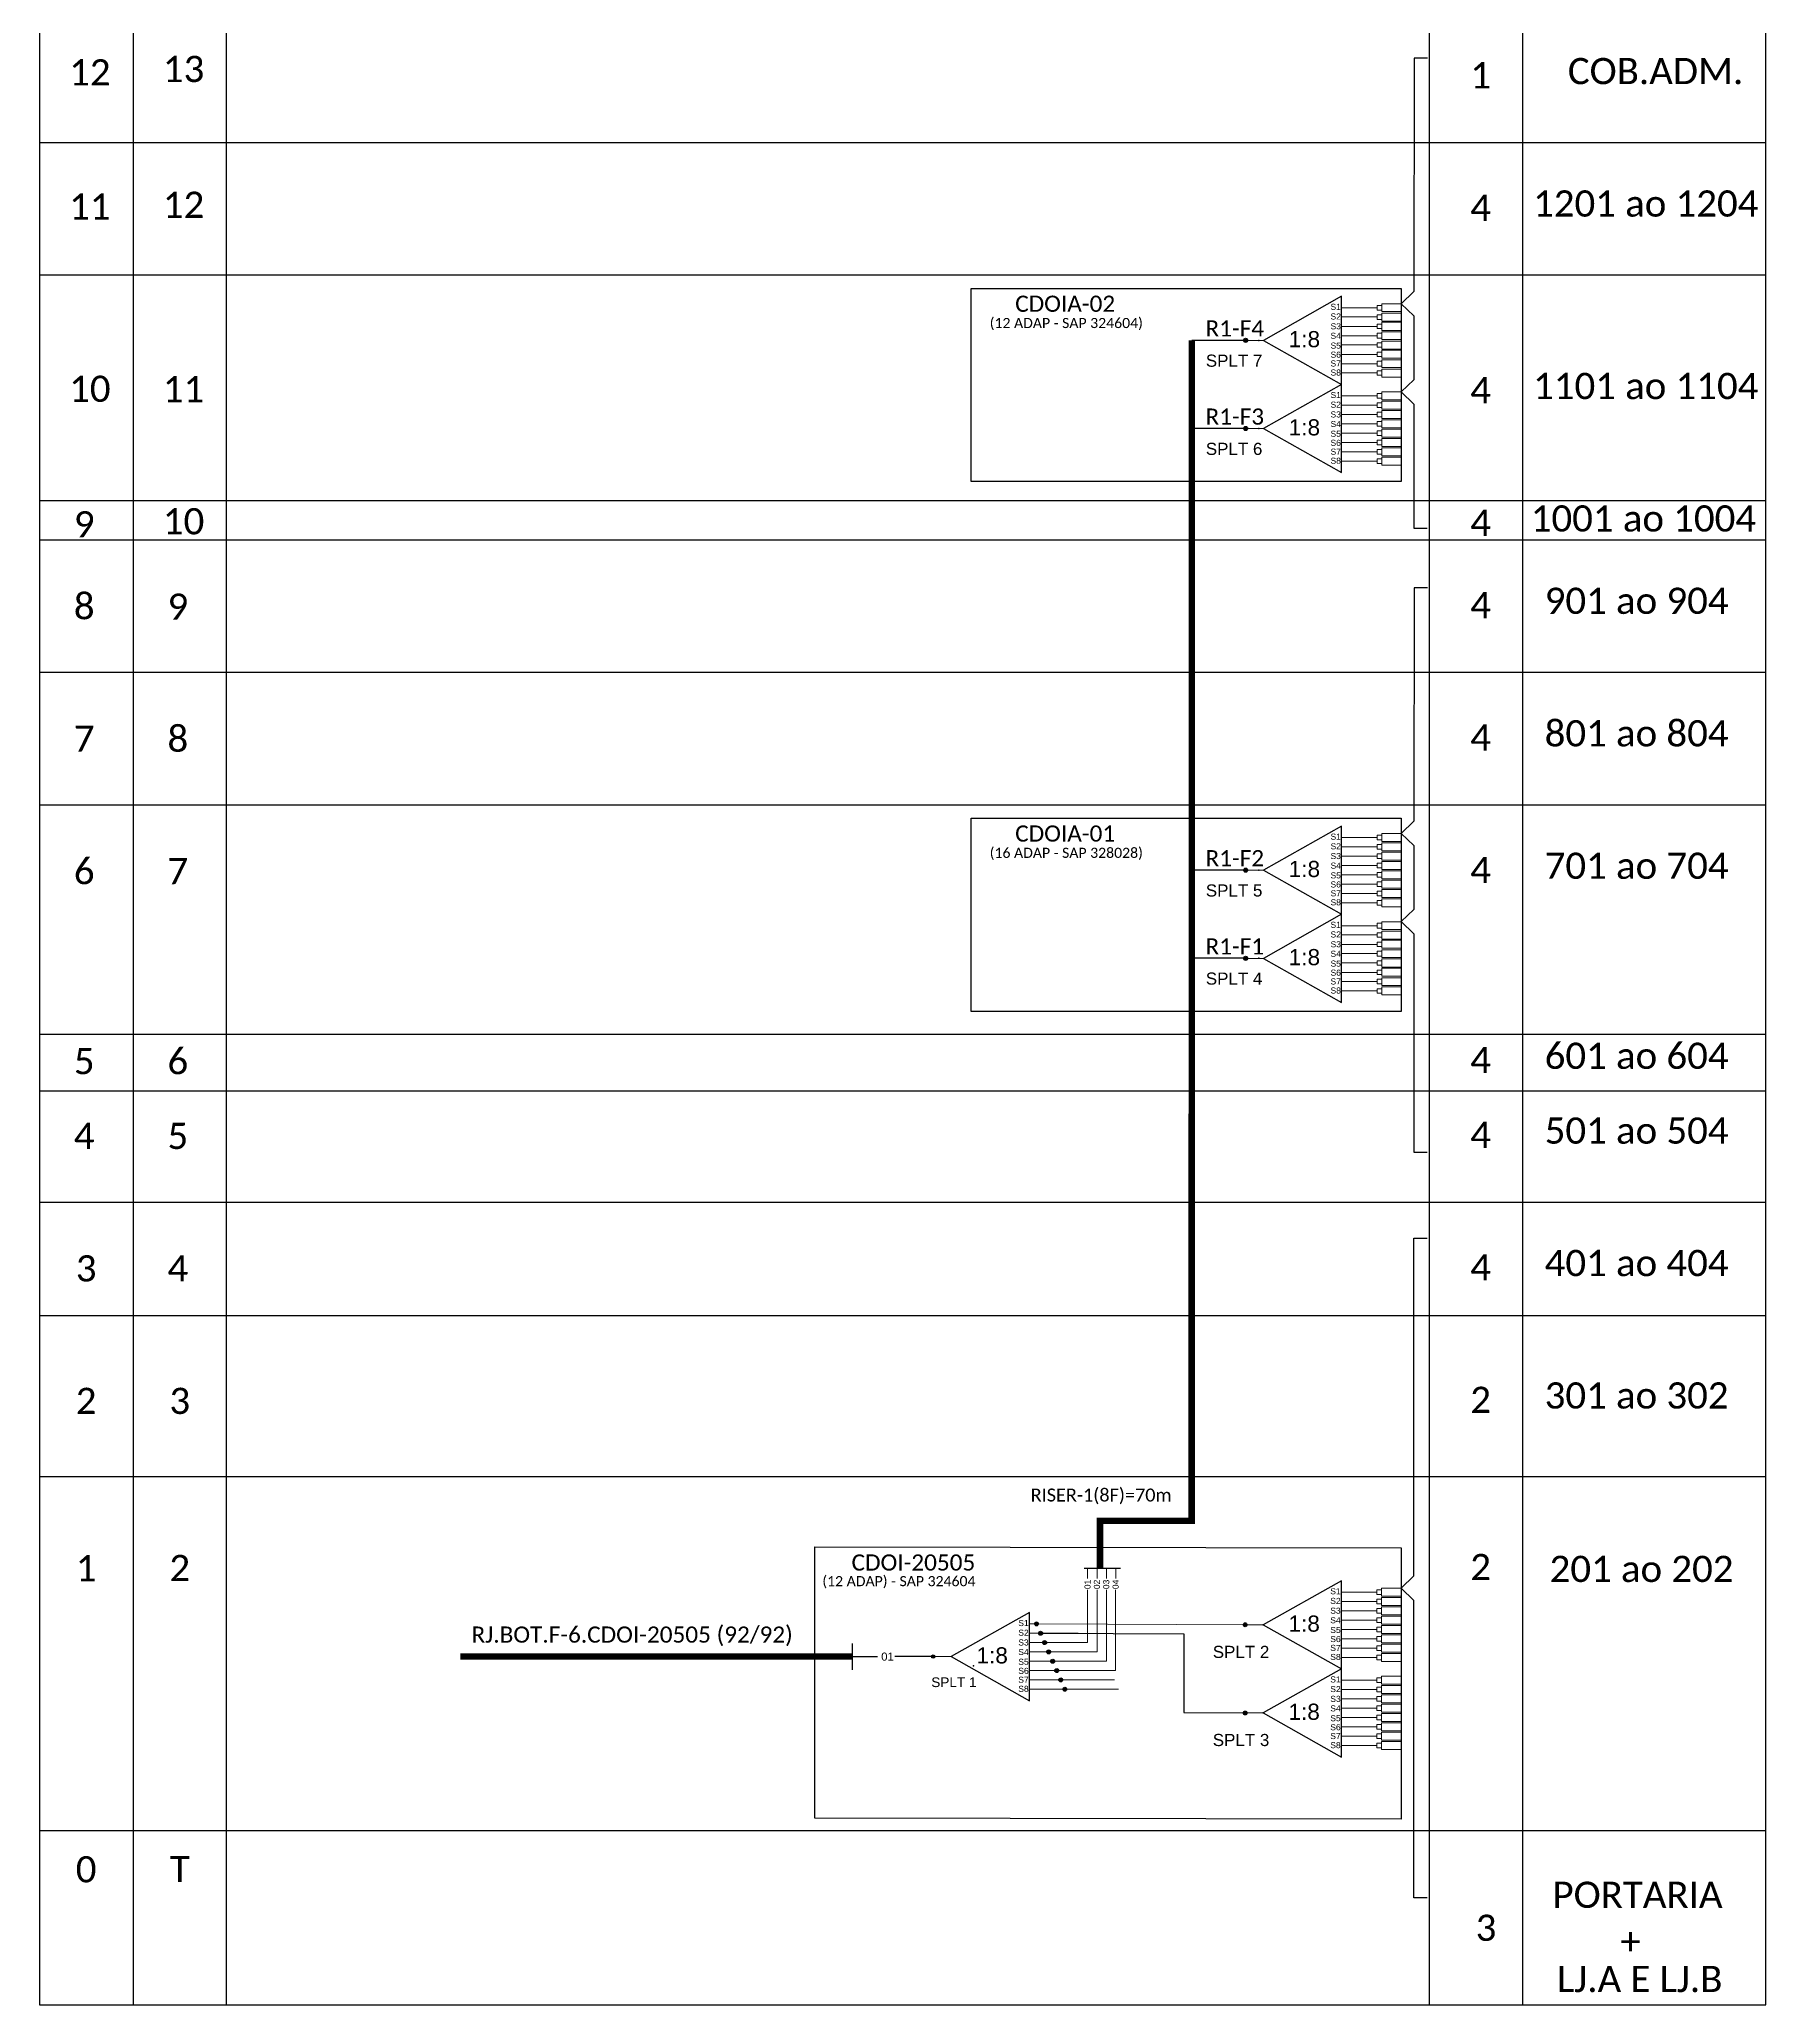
# Model space of a CAD drawing. Header units: metres. Extents: x -1286 to 444, y -503 to 94.
# Drawn here: x 66.9 to 280.2, y -348.8 to -105.8 of the extents above; entities that cross this region are included whole.
import ezdxf
from ezdxf.enums import TextEntityAlignment as Align

# ---------------------------------------------------------------- set-up
doc = ezdxf.new("R2010")
doc.units = ezdxf.units.M
doc.styles.add('ARIAL', font='arial.ttf')
doc.styles.add('WMF-Calibri0', font='calibri.ttf')
doc.linetypes.add('RESERVA', pattern='A,0.5,-0.15,["RESERVA",Standard,S=0.18,R=0,X=0,Y=-0.1],-1.3', length=1.95)

# ---------------------------------------------------------------- blocks, each defined once
blk = doc.blocks.new('SPLITTER_')
blk.add_point((0, 0))
at = {"style": 'ARIAL', "flags": 4}
blk.add_attdef('SPLT', (0, -3.26), '', height=1.5, dxfattribs=at)
blk = doc.blocks.new('SPLT_1-8_DIV_DIR')
h = blk.add_hatch(color=3)
h.dxf.hatch_style = 1
edge = h.paths.add_edge_path()
edge.add_arc((12.77, 4.04), 0.242, 0, 360)
h = blk.add_hatch(color=3)
h.dxf.hatch_style = 1
edge = h.paths.add_edge_path()
edge.add_arc((13.27, 2.88), 0.242, 0, 360)
h = blk.add_hatch(color=3)
h.dxf.hatch_style = 1
edge = h.paths.add_edge_path()
edge.add_arc((13.77, 1.73), 0.242, 0, 360)
h = blk.add_hatch(color=3)
h.dxf.hatch_style = 1
edge = h.paths.add_edge_path()
edge.add_arc((14.27, 0.58), 0.242, 0, 360)
h = blk.add_hatch(color=3)
h.dxf.hatch_style = 1
edge = h.paths.add_edge_path()
edge.add_arc((14.77, -0.58), 0.242, 0, 360)
h = blk.add_hatch(color=3)
h.dxf.hatch_style = 1
edge = h.paths.add_edge_path()
edge.add_arc((15.27, -1.73), 0.242, 0, 360)
h = blk.add_hatch(color=3)
h.dxf.hatch_style = 1
edge = h.paths.add_edge_path()
edge.add_arc((15.77, -2.88), 0.242, 0, 360)
h = blk.add_hatch(color=3)
h.dxf.hatch_style = 1
edge = h.paths.add_edge_path()
edge.add_arc((16.27, -4.04), 0.242, 0, 360)
at = {"color": 1}
blk.add_lwpolyline([(11.89, 5.45), (2.22, 0), (11.89, -5.45), (11.89, 5.45)], dxfattribs=at)
at = {"color": 7, "lineweight": 0}
for points in [[(12.77, 4.04), (11.89, 4.04)], [(11.89, 2.88), (13.27, 2.88)], [(11.89, 1.73), (13.77, 1.73)], [(11.89, 0.58), (14.27, 0.58)], [(11.89, -0.58), (14.77, -0.58)], [(11.89, -1.73), (15.27, -1.73)], [(11.89, -2.88), (15.77, -2.88)], [(11.89, -4.04), (16.27, -4.04)]]:
    blk.add_lwpolyline(points, dxfattribs=at)
at = {"color": 1, "lineweight": 0}
blk.add_lwpolyline([(2.22, 0), (0, 0)], dxfattribs=at)
at = {"color": 3}
for centre in [(12.77, 4.04), (13.27, 2.88), (13.77, 1.73), (14.27, 0.58), (14.77, -0.58), (15.27, -1.73), (15.77, -2.88), (16.27, -4.04)]:
    blk.add_circle(centre, 0.242, dxfattribs=at)
at = {"color": 1, "style": 'ARIAL'}
for s, height, p in [('S1', 0.75, (10.52, 3.77)), ('S2', 0.75, (10.52, 2.58)), ('1:8', 2, (5.35, -0.85)), ('S3', 0.75, (10.52, 1.37)), ('S4', 0.75, (10.52, 0.19)), ('S5', 0.75, (10.52, -1.02)), ('S6', 0.75, (10.52, -2.14)), ('S7', 0.75, (10.52, -3.24)), ('S8', 0.75, (10.52, -4.36))]:
    blk.add_text(s, height=height, dxfattribs=at).set_placement(p)
blk = doc.blocks.new('SPLT_1-8_SC-APC')
at = {"color": 1}
blk.add_lwpolyline([(-7.37, -2.1), (-17.04, -7.55), (-7.37, -13), (-7.37, -2.1)], dxfattribs=at)
at = {"color": 3, "lineweight": 0}
for points in [[(-2.99, -3.51), (-7.37, -3.51)], [(-7.37, -4.66), (-2.99, -4.66)], [(-2.41, -3.02), (-2.41, -4)], [(-2.41, -3.02), (0, -3.02)], [(-2.41, -4), (0, -4)], [(-2.41, -4.17), (-2.41, -5.16)], [(-2.41, -4.17), (0, -4.17)], [(-7.37, -5.82), (-2.99, -5.82)], [(-7.37, -6.97), (-2.99, -6.97)], [(-2.41, -5.16), (0, -5.16)], [(-2.41, -5.32), (-2.41, -6.31)], [(-2.41, -5.32), (0, -5.32)], [(-2.41, -6.31), (0, -6.31)], [(-2.41, -6.48), (-2.41, -7.46)], [(-2.41, -6.48), (0, -6.48)], [(-7.37, -8.12), (-2.99, -8.12)], [(-7.37, -9.28), (-2.99, -9.28)], [(-2.41, -7.46), (0, -7.46)], [(-2.41, -7.63), (-2.41, -8.62)], [(-2.41, -7.63), (0, -7.63)], [(-2.41, -8.62), (0, -8.62)], [(-2.41, -8.78), (-2.41, -9.77)], [(-2.41, -8.78), (0, -8.78)], [(-7.37, -10.43), (-2.99, -10.43)], [(-7.37, -11.58), (-2.99, -11.58)], [(-2.41, -9.77), (0, -9.77)], [(-2.41, -9.94), (-2.41, -10.92)], [(-2.41, -9.94), (0, -9.94)], [(-2.41, -10.92), (0, -10.92)], [(-2.41, -11.09), (-2.41, -12.08)], [(-2.41, -11.09), (0, -11.09)], [(-2.41, -12.08), (0, -12.08)]]:
    blk.add_lwpolyline(points, dxfattribs=at)
for points in [[(-2.99, -3.22), (-2.41, -3.22), (-2.41, -3.8), (-2.99, -3.8)], [(-2.99, -4.38), (-2.41, -4.38), (-2.41, -4.95), (-2.99, -4.95)], [(-2.99, -5.53), (-2.41, -5.53), (-2.41, -6.1), (-2.99, -6.1)], [(-2.99, -6.68), (-2.41, -6.68), (-2.41, -7.26), (-2.99, -7.26)], [(-2.99, -7.84), (-2.41, -7.84), (-2.41, -8.41), (-2.99, -8.41)], [(-2.99, -8.99), (-2.41, -8.99), (-2.41, -9.56), (-2.99, -9.56)], [(-2.99, -10.14), (-2.41, -10.14), (-2.41, -10.72), (-2.99, -10.72)], [(-2.99, -11.3), (-2.41, -11.3), (-2.41, -11.87), (-2.99, -11.87)]]:
    blk.add_lwpolyline(points, close=True, dxfattribs=at)
at = {"color": 1, "lineweight": 0}
blk.add_lwpolyline([(-17.04, -7.55), (-19.26, -7.55)], dxfattribs=at)
at = {"color": 1, "style": 'ARIAL'}
for s, height, p in [('S1', 0.75, (-8.74, -3.78)), ('S2', 0.75, (-8.74, -4.97)), ('1:8', 2, (-13.91, -8.4)), ('S3', 0.75, (-8.74, -6.18)), ('S4', 0.75, (-8.74, -7.36)), ('S5', 0.75, (-8.74, -8.57)), ('S6', 0.75, (-8.74, -9.69)), ('S7', 0.75, (-8.74, -10.78)), ('S8', 0.75, (-8.74, -11.9))]:
    blk.add_text(s, height=height, dxfattribs=at).set_placement(p)
blk = doc.blocks.new('SPLITTER FUTURO')
blk.add_point((0, 0))
at = {"style": 'ARIAL', "text_generation_flag": 6, "flags": 4}
for tag, p, height in [('SPLT', (-6.22, -4.1), 1.5), ('INSTAL.', (-6.25, -6.09), 1.25)]:
    blk.add_attdef(tag, p, '', height=height, rotation=180, dxfattribs=at)

msp = doc.modelspace()

# ---------------------------------------------------------------- hatches: boundary and pattern name
h = msp.add_hatch(color=3)
h.dxf.hatch_style = 1
edge = h.paths.add_edge_path()
edge.add_arc((215.99, -143.03), 0.256, -180, 180, ccw=False)
h = msp.add_hatch(color=3)
h.dxf.hatch_style = 1
edge = h.paths.add_edge_path()
edge.add_arc((215.99, -153.92), 0.256, -180, 180, ccw=False)
h = msp.add_hatch(color=3)
h.dxf.hatch_style = 1
edge = h.paths.add_edge_path()
edge.add_arc((215.99, -208.52), 0.256, -180, 180, ccw=False)
h = msp.add_hatch(color=3)
h.dxf.hatch_style = 1
edge = h.paths.add_edge_path()
edge.add_arc((215.99, -219.41), 0.256, -180, 180, ccw=False)
h = msp.add_hatch(color=3)
h.dxf.hatch_style = 1
edge = h.paths.add_edge_path()
edge.add_arc((215.93, -301.8), 0.242, 0, 360)
h = msp.add_hatch(color=3)
h.dxf.hatch_style = 1
edge = h.paths.add_edge_path()
edge.add_arc((177.38, -305.73), 0.205, 0, 360)
h = msp.add_hatch(color=3)
h.dxf.hatch_style = 1
edge = h.paths.add_edge_path()
edge.add_arc((215.93, -312.7), 0.242, 0, 360)

# ---------------------------------------------------------------- linework, layer by layer
at = {"color": 5, "lineweight": 0}
for p, q in [((198.78, -306.3), (198.78, -297.49)), ((199.93, -307.46), (199.93, -297.49)), ((190.89, -302.84), (195.31, -302.84)), ((192.39, -306.3), (198.78, -306.3)), ((192.89, -307.46), (199.93, -307.46))]:
    msp.add_line(p, q, dxfattribs=at)
at = {"color": 3, "lineweight": 0}
msp.add_line((215.93, -301.8), (190.39, -301.69), dxfattribs=at)
at = {"color": 251, "linetype": 'RESERVA', "lineweight": 0, "ltscale": 3}
for p, q in [((193.39, -308.61), (199.78, -308.61)), ((193.89, -309.76), (200.28, -309.76))]:
    msp.add_line(p, q, dxfattribs=at)
for points in [[(66.94, -102.2), (66.94, -348.76), (280.25, -348.76), (280.25, -102.2)], [(78.51, -102.2), (78.51, -348.76)], [(90.08, -348.76), (90.08, -102.2)], [(238.66, -102.2), (238.66, -348.76)], [(250.23, -348.76), (250.23, -102.2)], [(66.94, -118.57), (280.25, -118.57)], [(66.94, -134.94), (280.25, -134.94)], [(66.94, -162.81), (280.25, -162.81)], [(66.94, -167.68), (280.25, -167.68)], [(66.94, -184.06), (280.25, -184.06)], [(66.94, -200.43), (280.25, -200.43)], [(66.94, -228.81), (280.25, -228.81)], [(66.94, -235.79), (280.25, -235.79)], [(66.94, -249.54), (280.25, -249.54)], [(66.94, -263.57), (280.25, -263.57)], [(66.94, -283.46), (280.25, -283.46)], [(66.94, -327.24), (280.25, -327.24)]]:
    msp.add_lwpolyline(points)
at = {"color": 3}
for points in [[(238.45, -108.14), (236.8, -108.13), (236.79, -136.99), (235.22, -138.5), (236.79, -140.01), (236.79, -147.89), (235.22, -149.4), (236.79, -150.9), (236.79, -166.23), (238.44, -166.23)], [(238.45, -173.62), (236.8, -173.62), (236.79, -202.48), (235.22, -203.99), (236.79, -205.49), (236.79, -213.38), (235.22, -214.88), (236.79, -216.39), (236.79, -243.38), (238.44, -243.38)], [(238.41, -335.57), (236.76, -335.57), (236.76, -298.78), (235.19, -297.27), (236.76, -295.76), (236.76, -254.01), (238.41, -254.01)], [(167.4, -305.73), (170.49, -305.73)], [(177.38, -305.73), (172.64, -305.73)]]:
    msp.add_lwpolyline(points, dxfattribs=at)
at = {"color": 1}
for points in [[(182.09, -136.6), (235.22, -136.6), (235.22, -160.49), (182.09, -160.49)], [(182.09, -202.09), (235.22, -202.09), (235.22, -225.98), (182.09, -225.98)], [(162.77, -292.18), (235.19, -292.29), (235.19, -325.81), (162.77, -325.7)]]:
    msp.add_lwpolyline(points, close=True, dxfattribs=at)
at = {"color": 5, "const_width": 0.8}
msp.add_lwpolyline([(198, -294.78), (198, -288.95), (209.32, -288.95), (209.35, -143.03)], dxfattribs=at)
at = {"color": 5}
for points in [[(215.96, -143.03), (209.35, -143.03)], [(215.96, -153.92), (209.35, -153.92)], [(215.96, -208.52), (209.34, -208.52)], [(215.96, -219.41), (209.34, -219.41)], [(196.02, -294.78), (200.54, -294.78)]]:
    msp.add_lwpolyline(points, dxfattribs=at)
at = {"color": 5, "lineweight": 0}
for points in [[(196.47, -294.78), (196.47, -296.07)], [(197.63, -294.78), (197.63, -296.06)], [(198.79, -294.78), (198.79, -296.06)], [(199.94, -294.78), (199.94, -296.06)], [(191.39, -304), (196.47, -304), (196.47, -297.49)], [(191.89, -305.15), (197.63, -305.15), (197.63, -297.49)]]:
    msp.add_lwpolyline(points, dxfattribs=at)
at = {"color": 2}
msp.add_lwpolyline([(190.89, -302.84), (208.34, -302.92), (208.34, -312.66), (215.93, -312.7)], dxfattribs=at)
at = {"color": 1, "const_width": 0.8}
msp.add_lwpolyline([(118.94, -305.72), (167.4, -305.73)], dxfattribs=at)
at = {"color": 1}
msp.add_lwpolyline([(167.4, -307.35), (167.4, -304.1)], dxfattribs=at)
at = {"color": 3}
for centre, radius in [((215.99, -143.03), 0.256), ((215.99, -153.92), 0.256), ((215.99, -208.52), 0.256), ((215.99, -219.41), 0.256), ((215.93, -301.8), 0.242), ((177.38, -305.73), 0.205), ((177.38, -305.73), 0.205), ((215.93, -312.7), 0.242)]:
    msp.add_circle(centre, radius, dxfattribs=at)

# ---------------------------------------------------------------- block references
for p in [(235.22, -135.48), (235.22, -146.38), (235.22, -200.97), (235.22, -211.87), (235.19, -294.25), (235.19, -305.15)]:
    msp.add_blockref('SPLT_1-8_SC-APC', p, dxfattribs=at)
ref = msp.add_blockref('SPLITTER_', (217.61, -143.03), dxfattribs=dict(xscale=-1))
ref.add_attrib('SPLT', 'SPLT 7', (211.07, -146.29), dxfattribs={"height": 1.5, "style": 'ARIAL'})
ref = msp.add_blockref('SPLITTER_', (217.61, -153.92), dxfattribs=dict(xscale=-1))
ref.add_attrib('SPLT', 'SPLT 6', (211.07, -157.19), dxfattribs={"height": 1.5, "style": 'ARIAL'})
ref = msp.add_blockref('SPLITTER_', (217.61, -208.52), dxfattribs=dict(xscale=-1))
ref.add_attrib('SPLT', 'SPLT 5', (211.07, -211.78), dxfattribs={"height": 1.5, "style": 'ARIAL'})
ref = msp.add_blockref('SPLITTER_', (217.61, -219.41), dxfattribs=dict(xscale=-1))
ref.add_attrib('SPLT', 'SPLT 4', (211.07, -222.67), dxfattribs={"height": 1.5, "style": 'ARIAL'})
msp.add_blockref('SPLT_1-8_DIV_DIR', (177.38, -305.73))
ref = msp.add_blockref('SPLITTER FUTURO', (218.15, -301.8))
ref.add_attrib('SPLT', 'SPLT 2', (211.93, -305.9), dxfattribs={"height": 1.5, "rotation": 180, "style": 'ARIAL', "text_generation_flag": 6})
ref = msp.add_blockref('SPLITTER_', (182.37, -306.89), dxfattribs=dict(xscale=-0.8000000000001819, yscale=0.8000000000001819, zscale=0.8))
ref.add_attrib('SPLT', 'SPLT 1', (177.15, -309.5), dxfattribs={"height": 1.2, "style": 'ARIAL'})
ref = msp.add_blockref('SPLITTER FUTURO', (218.15, -312.7))
ref.add_attrib('SPLT', 'SPLT 3', (211.93, -316.79), dxfattribs={"height": 1.5, "rotation": 180, "style": 'ARIAL', "text_generation_flag": 6})

# ---------------------------------------------------------------- texts
at = {"color": 7, "style": 'WMF-Calibri0'}
for s, p in [('12', (73.18, -109.9)), ('13', (84.76, -109.48)), ('11', (73.18, -126.49)), ('12', (84.76, -126.27)), ('10', (73.18, -149.01)), ('11', (84.76, -149.05)), ('10', (84.76, -165.39))]:
    msp.add_text(s, height=3.24, dxfattribs=at).set_placement(p, align=Align.MIDDLE_CENTER)
for s, p in [('COB.ADM.', (255.8, -111.36)), ('1201 ao 1204', (251.51, -127.73)), ('1101 ao 1104', (251.51, -150.29)), ('1001 ao 1004', (251.22, -166.66)), ('901 ao 904', (252.94, -176.84)), ('801 ao 804', (252.94, -193.22)), ('701 ao 704', (252.94, -209.59)), ('601 ao 604', (252.94, -233.08)), ('501 ao 504', (252.94, -242.33)), ('401 ao 404', (252.94, -258.7)), ('301 ao 302', (252.94, -275.07)), ('201 ao 202', (253.55, -296.51)), ('PORTARIA', (253.91, -336.79)), ('+', (262.3, -342.56)), ('LJ.A E LJ.B', (254.47, -347.2))]:
    msp.add_text(s, height=3.24, dxfattribs=at).set_placement(p)
at = {"color": 1, "style": 'WMF-Calibri0'}
for s, p in [('CDOIA-02', (187.52, -139.5)), ('CDOIA-01', (187.52, -204.99)), ('CDOI-20505', (167.3, -295.1)), ('RJ.BOT.F-6.CDOI-20505 (92/92)', (120.34, -304.01))]:
    msp.add_text(s, height=2, dxfattribs=at).set_placement(p)
for s, p in [('(12 ADAP - SAP 324604)', (193.83, -141.51)), ('(16 ADAP - SAP 328028)', (193.83, -207)), ('(12 ADAP) - SAP 324604', (173.15, -297.03))]:
    msp.add_text(s, height=1.25, dxfattribs=at).set_placement(p, align=Align.CENTER)
at = {"color": 5, "style": 'WMF-Calibri0'}
for s, height, p in [('R1-F4', 2, (211.03, -142.55)), ('R1-F3', 2, (211.03, -153.45)), ('R1-F2', 2, (211.03, -208.04)), ('R1-F1', 2, (211.03, -218.94)), ('RISER-1(8F)=70m', 1.6, (189.43, -286.56))]:
    msp.add_text(s, height=height, dxfattribs=at).set_placement(p)
at = {"style": 'ARIAL'}
for s, p in [('01', (196.45, -296.81)), ('02', (197.61, -296.81)), ('03', (198.76, -296.81)), ('04', (199.92, -296.81))]:
    msp.add_text(s, height=0.75, rotation=90, dxfattribs=at).set_placement(p, align=Align.MIDDLE_CENTER)
msp.add_text('01', height=1, dxfattribs=at).set_placement((171.74, -305.73), align=Align.MIDDLE_CENTER)
at = {"color": 7, "style": 'WMF-Calibri0'}
for tag, flags, p in [('1', 4, (245.03, -110.27)), ('4', 4, (245.03, -126.64)), ('4', 4, (245.03, -149.2)), ('9', 4, (72.48, -165.77)), ('4', 4, (245.03, -165.58)), ('8', 4, (72.48, -175.88)), ('9', 4, (84.05, -175.95)), ('4', 4, (245.03, -175.76)), ('7', 4, (72.48, -192.26)), ('8', 4, (84.05, -192.26)), ('4', 4, (245.03, -192.13)), ('6', 4, (72.48, -208.63)), ('7', 4, (84.05, -208.63)), ('4', 4, (245.03, -208.5)), ('5', 4, (72.48, -232.12)), ('6', 4, (84.05, -232.12)), ('4', 4, (245.03, -231.99)), ('4', 4, (72.48, -241.37)), ('5', 4, (84.05, -241.37)), ('4', 4, (245.03, -241.24)), ('3', 4, (72.72, -257.74)), ('4', 4, (84.05, -257.74)), ('4', 4, (245.03, -257.62)), ('2', 4, (72.72, -274.12)), ('3', 4, (84.29, -274.12)), ('2', 4, (245.03, -273.99)), ('1', 4, (72.72, -294.79)), ('2', 4, (84.29, -294.78)), ('2', 4, (245.03, -294.66)), ('0', 4, (72.72, -332.02)), ('T', 12, (84.29, -331.98)), ('3', 4, (245.69, -339.25))]:
    msp.add_attdef(tag, text='XX', height=3.24, dxfattribs=dict(at, flags=flags)).set_placement(p, align=Align.MIDDLE_CENTER)

doc.saveas('drawing.dxf')
